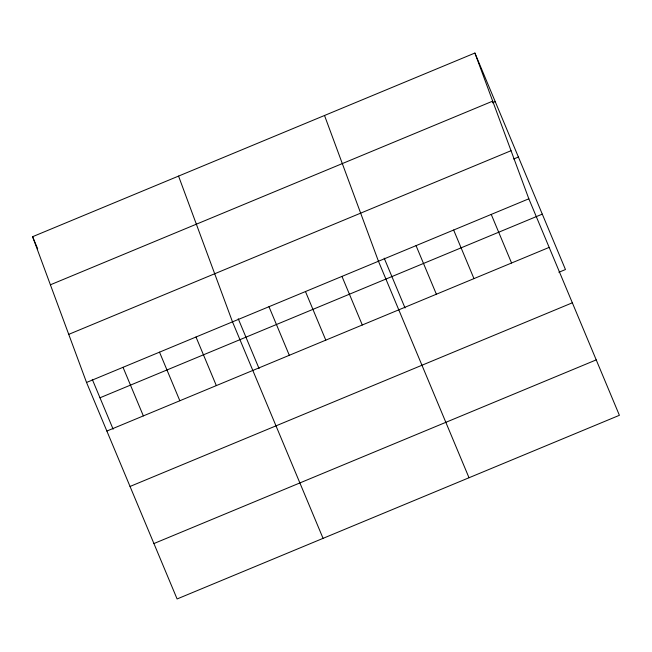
<?xml version="1.0" encoding="UTF-8"?>
<svg xmlns="http://www.w3.org/2000/svg" width="652" height="652" viewBox="0 0 652 652"><rect width="100%" height="100%" fill="white"/><g stroke="black" fill="none" stroke-linecap="round" stroke-linejoin="round"><path stroke-width="0.98" d="M474.901 53.04L528.837 198.803L619.4 415.3L177.1 598.96L86.537 382.463L32.6 236.7L474.901 53.04L565.463 269.537L558.886 272.275M50.4 284.802L492.7 101.141M492.407 102.804L495.227 101.63M68.737 334.362L511.038 150.702M513.711 158.99L518.405 157.042M86.537 382.463L528.837 198.803M99.984 397.785L542.285 214.133M106.863 431.053L549.163 247.393M130.041 486.457L572.342 302.805M153.921 543.548L596.221 359.888M491.241 214.41L511.567 263M453.645 230.026L473.971 278.616M416.049 245.633L436.375 294.223M384.199 258.159L405.039 307.972M469.016 477.745L378.453 261.248L324.517 115.485M341.966 276.399L362.292 324.989M305.47 291.55L325.796 340.14M268.983 306.701L289.309 355.291M238.241 318.763L259.08 368.584M323.058 538.348L232.495 321.852L178.558 176.089M195.999 337.002L216.325 385.593M159.512 352.153L179.838 400.744M123.024 367.304L143.35 415.903M32.6 236.7L37.686 248.844M92.282 379.374L113.122 429.187"/></g></svg>
